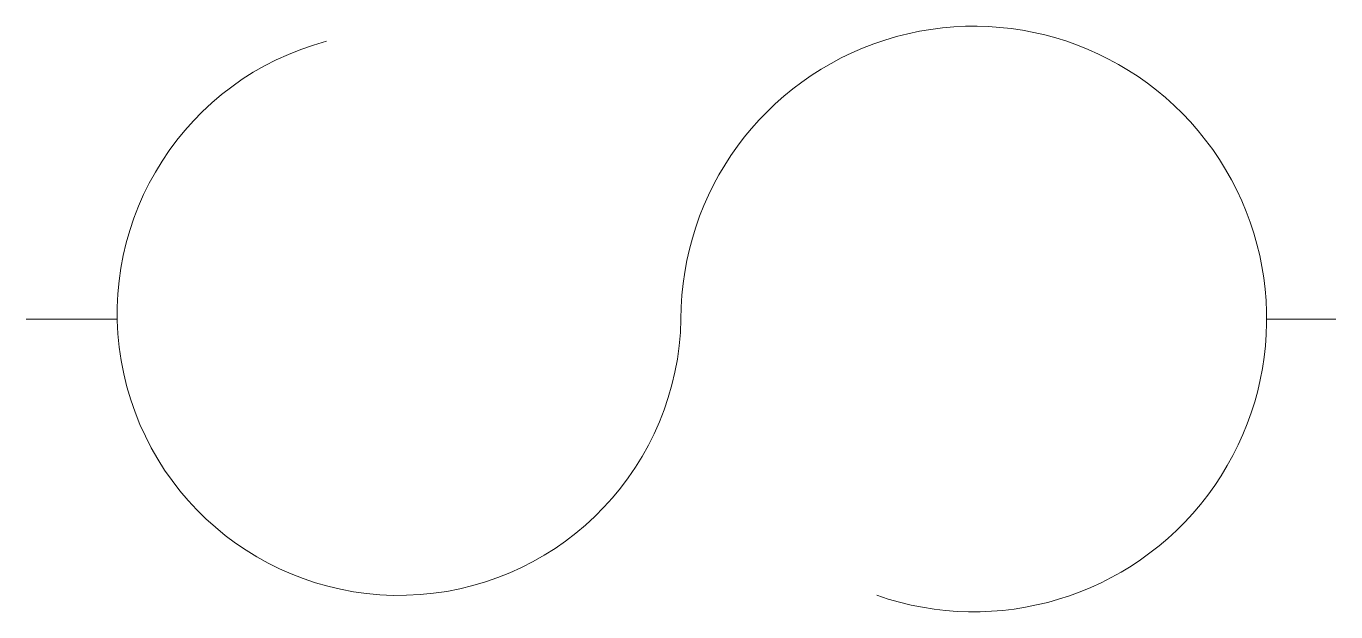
# Model space of a CAD drawing. Header units: inches. Extents: x 297.75 to 302.75, y 374.47 to 376.71.
import ezdxf

# ---------------------------------------------------------------- set-up
doc = ezdxf.new("R2010")
doc.units = ezdxf.units.IN
doc.header["$MEASUREMENT"] = 0
doc.layers.get('0').update_dxf_attribs({"color": 1, "lineweight": 9})

msp = doc.modelspace()

# ---------------------------------------------------------------- linework, layer by layer
for p, q in [((297.7541, 375.5885, -46.25), (298.102, 375.5885, -46.25)), ((302.4902, 375.5885, -46.25), (302.7541, 375.5885, -46.25))]:
    msp.add_line(p, q)
at = {"elevation": -46.25}
for points in [[(301.0021, 374.5335, 3.139408), (300.2541, 375.5885, 3.139408)], [(300.2541, 375.5885, -2.004555), (298.9006, 376.6492)]]:
    msp.add_lwpolyline(points, format="xyb", dxfattribs=at)

doc.saveas('drawing.dxf')
